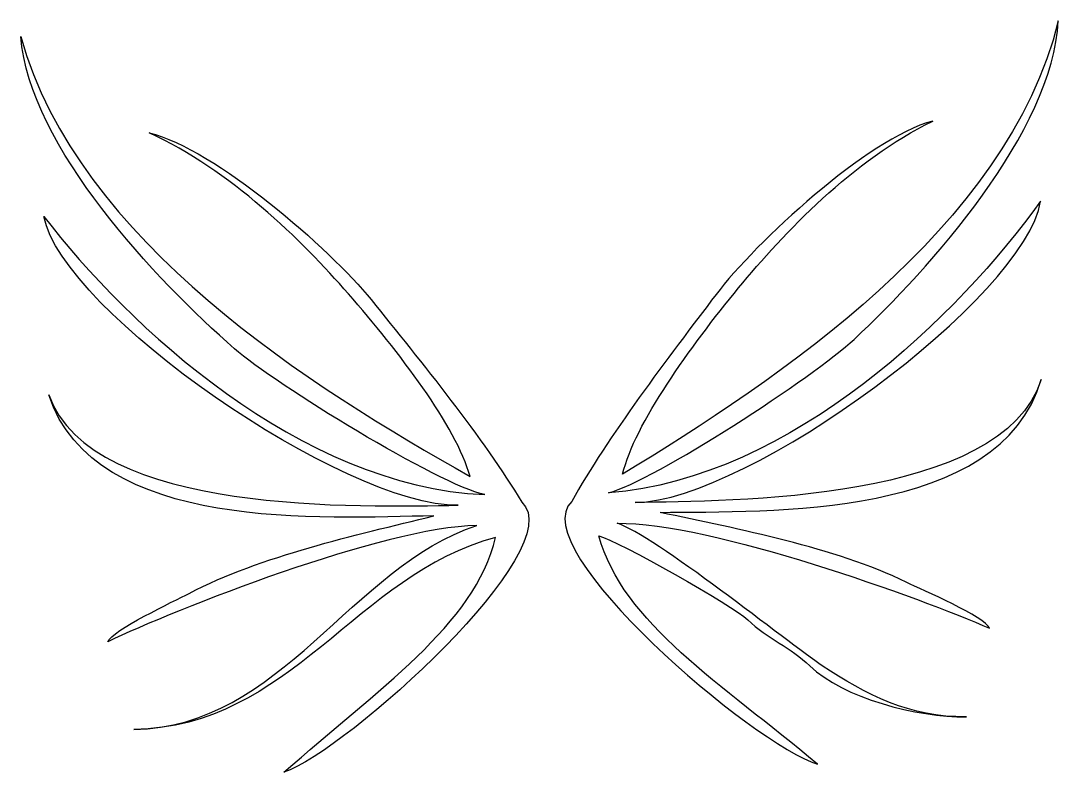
# Model space of a CAD drawing. Header units: centimetres. Extents: x -5.7 to 5.7, y -4.1 to 4.1.
import ezdxf

# ---------------------------------------------------------------- set-up
doc = ezdxf.new("R2010")
doc.units = ezdxf.units.CM
doc.header["$MEASUREMENT"] = 0
doc.layers.add('Camada 1', color=7, linetype='Continuous')

msp = doc.modelspace()

# ---------------------------------------------------------------- linework, layer by layer
at = {"layer": 'Camada 1'}
for points, knots in [([(0.35179, -1.14535), (0.73573, -0.44897), (1.40832, 0.43032), (1.92678, 1.11401), (1.92678, 1.11401), (2.35324, 1.67636), (3.57778, 2.8157), (4.28962, 3.00528), (4.28962, 3.00528), (3.4202, 2.57896), (2.66272, 1.78349), (2.1715, 1.18479), (2.1715, 1.18479), (1.64437, 0.54212), (1.03879, -0.29838), (0.90608, -0.84623), (0.90608, -0.84623), (2.5754, 0.16298), (5.11037, 1.84047), (5.65891, 4.09906), (5.65891, 4.09906), (5.60189, 2.89333), (4.25606, 1.39301), (3.43189, 0.62281), (3.43189, 0.62281), (3.00967, 0.22837), (1.24431, -0.93053), (0.75264, -1.04973), (0.75264, -1.04973), (2.75958, -0.90095), (4.59455, 0.9135), (5.46535, 2.12908), (5.46535, 2.12908), (5.30247, 1.08599), (2.28043, -1.13821), (1.0449, -1.15707), (1.0449, -1.15707), (2.07143, -1.14146), (5.04966, -1.15231), (5.47265, 0.1845), (5.47265, 0.1845), (5.02709, -1.34641), (2.50085, -1.24666), (1.31478, -1.26478), (1.31478, -1.26478), (2.18449, -1.4515), (3.1997, -1.63917), (4.00874, -2.02842), (4.00874, -2.02842), (4.1718, -2.10684), (4.86872, -2.40945), (4.91049, -2.52872), (4.91049, -2.52872), (4.1808, -2.20516), (1.86439, -1.36813), (0.84715, -1.3836), (0.84715, -1.3836), (1.23614, -1.49679), (2.72021, -2.69437), (3.0837, -2.9366), (3.0837, -2.9366), (3.55767, -3.2522), (4.04361, -3.50307), (4.65697, -3.49379), (4.65697, -3.49379), (4.11823, -3.50199), (3.31035, -3.28853), (2.94967, -2.93861), (2.94967, -2.93861), (2.7415, -2.73665), (2.48771, -2.64458), (2.27146, -2.43484), (2.27146, -2.43484), (2.12155, -2.2894), (0.84731, -1.56732), (0.64811, -1.52076), (0.64811, -1.52076), (0.89976, -2.46604), (1.99547, -3.14334), (3.03314, -4.01041), (3.03314, -4.01041), (2.35109, -3.8064), (-0.1855, -1.65793), (0.35179, -1.14535)], [0, 0, 0, 0, 0.04545455, 0.04545455, 0.04545455, 0.04545455, 0.09090909, 0.09090909, 0.09090909, 0.09090909, 0.13636364, 0.13636364, 0.13636364, 0.13636364, 0.18181818, 0.18181818, 0.18181818, 0.18181818, 0.22727273, 0.22727273, 0.22727273, 0.22727273, 0.27272727, 0.27272727, 0.27272727, 0.27272727, 0.31818182, 0.31818182, 0.31818182, 0.31818182, 0.36363636, 0.36363636, 0.36363636, 0.36363636, 0.40909091, 0.40909091, 0.40909091, 0.40909091, 0.45454545, 0.45454545, 0.45454545, 0.45454545, 0.5, 0.5, 0.5, 0.5, 0.54545455, 0.54545455, 0.54545455, 0.54545455, 0.59090909, 0.59090909, 0.59090909, 0.59090909, 0.63636364, 0.63636364, 0.63636364, 0.63636364, 0.68181818, 0.68181818, 0.68181818, 0.68181818, 0.72727273, 0.72727273, 0.72727273, 0.72727273, 0.77272727, 0.77272727, 0.77272727, 0.77272727, 0.81818182, 0.81818182, 0.81818182, 0.81818182, 0.86363636, 0.86363636, 0.86363636, 0.86363636, 0.90909091, 0.90909091, 0.90909091, 0.90909091, 1, 1, 1, 1]), ([(-0.19444, -1.15369), (-0.59946, -0.46927), (-1.29857, 0.3891), (-1.83753, 1.05659), (-1.83753, 1.05659), (-2.28092, 1.60568), (-3.53965, 2.70725), (-4.25701, 2.87499), (-4.25701, 2.87499), (-3.37497, 2.47536), (-2.59357, 1.70336), (-2.08438, 1.1199), (-2.08438, 1.1199), (-1.53788, 0.49363), (-0.90693, -0.32811), (-0.75755, -0.87165), (-0.75755, -0.87165), (-2.45692, 0.08631), (-5.0419, 1.68571), (-5.65891, 3.92652), (-5.65891, 3.92652), (-5.56527, 2.72306), (-4.17436, 1.26447), (-3.32698, 0.5198), (-3.32698, 0.5198), (-2.89298, 0.13832), (-1.09308, -0.96615), (-0.59809, -1.07045), (-0.59809, -1.07045), (-2.60866, -0.98285), (-4.498, 0.77494), (-5.40549, 1.96339), (-5.40549, 1.96339), (-5.21084, 0.9258), (-2.12238, -1.20542), (-0.88688, -1.18661), (-0.88688, -1.18661), (-1.91344, -1.20225), (-4.88992, -1.30385), (-5.3535, 0.01944), (-5.3535, 0.01944), (-4.86145, -1.49726), (-2.33947, -1.32046), (-1.15337, -1.30242), (-1.15337, -1.30242), (-2.01705, -1.51562), (-3.02593, -1.73409), (-3.82283, -2.14782), (-3.82283, -2.14782), (-3.98349, -2.23122), (-4.67077, -2.55504), (-4.70892, -2.67537), (-4.70892, -2.67537), (-3.98931, -2.32974), (-1.69958, -1.42249), (-0.68236, -1.40701), (-0.68236, -1.40701), (-2.04933, -1.85048), (-2.81424, -3.60773), (-4.42606, -3.63226), (-4.42606, -3.63226), (-2.71389, -3.6062), (-1.99718, -1.94208), (-0.47919, -1.538), (-0.47919, -1.538), (-0.70189, -2.49037), (-1.7765, -3.20093), (-2.78723, -4.09906), (-2.78723, -4.09906), (-2.11164, -3.87445), (0.35827, -1.64968), (-0.19444, -1.15369)], [0, 0, 0, 0, 0.05263158, 0.05263158, 0.05263158, 0.05263158, 0.10526316, 0.10526316, 0.10526316, 0.10526316, 0.15789474, 0.15789474, 0.15789474, 0.15789474, 0.21052632, 0.21052632, 0.21052632, 0.21052632, 0.26315789, 0.26315789, 0.26315789, 0.26315789, 0.31578947, 0.31578947, 0.31578947, 0.31578947, 0.36842105, 0.36842105, 0.36842105, 0.36842105, 0.42105263, 0.42105263, 0.42105263, 0.42105263, 0.47368421, 0.47368421, 0.47368421, 0.47368421, 0.52631579, 0.52631579, 0.52631579, 0.52631579, 0.57894737, 0.57894737, 0.57894737, 0.57894737, 0.63157895, 0.63157895, 0.63157895, 0.63157895, 0.68421053, 0.68421053, 0.68421053, 0.68421053, 0.73684211, 0.73684211, 0.73684211, 0.73684211, 0.78947368, 0.78947368, 0.78947368, 0.78947368, 0.84210526, 0.84210526, 0.84210526, 0.84210526, 0.89473684, 0.89473684, 0.89473684, 0.89473684, 1, 1, 1, 1])]:
    msp.add_open_spline(points, degree=3, knots=knots, dxfattribs=at)

doc.saveas('drawing.dxf')
